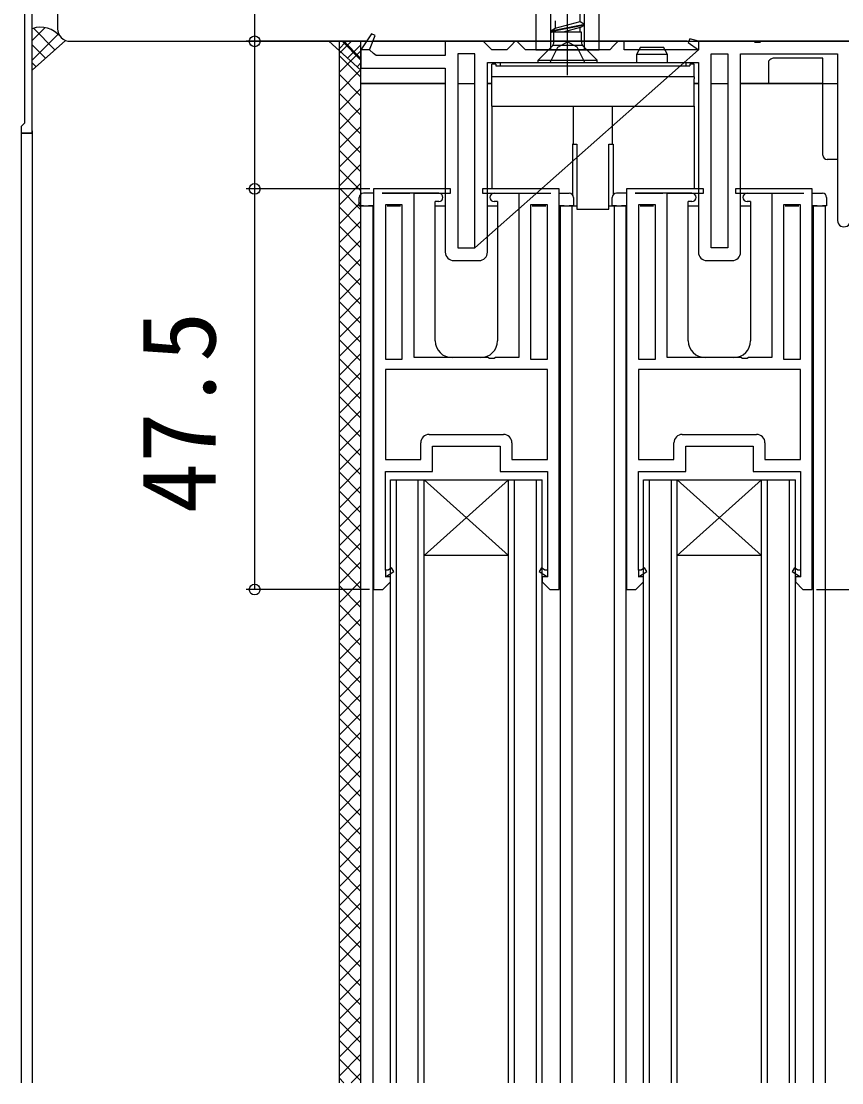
# Model space of a CAD drawing. Units: millimetres, scale not verified. Extents: x -525 to 525, y -782 to 777.
# Drawn here: x -390.3 to -293, y -376 to -250.1 of the extents above; entities that cross this region are included whole.
import ezdxf
from ezdxf.enums import TextEntityAlignment as Align

# ---------------------------------------------------------------- set-up
doc = ezdxf.new("R2010")
doc.units = ezdxf.units.MM
doc.header["$LTSCALE"] = 4
for name, color, linetype in [('0-2_YKK_11', 7, 'Continuous'), ('0-3_YKK_12', 2, 'Continuous'), ('0-4_YKK_13', 4, 'Continuous'), ('0-6_YKK_D', 6, 'Continuous'), ('0-8_YSS_K', 3, 'Continuous')]:
    doc.layers.add(name, color=color, linetype=linetype)
doc.styles.add('ＭＳ ゴシック', font='')
doc.styles.get('ＭＳ ゴシック').set_extended_font_data('MS Gothic')

msp = doc.modelspace()

# ---------------------------------------------------------------- linework, layer by layer
at = {"layer": '0-2_YKK_11'}
for p, q in [((-310.033, -252.5), (-310.034, -253.5)), ((-349.034, -253.5), (-350.034, -253.5)), ((-336.534, -277), (-310.034, -253.5)), ((-347.534, -270), (-348.534, -270)), ((-347.534, -270.5), (-344.234, -270.5)), ((-330.834, -270.5), (-327.534, -270.5)), ((-317.534, -270), (-318.534, -270)), ((-317.534, -270.5), (-314.234, -270.5)), ((-300.834, -270.5), (-297.534, -270.5)), ((-339.034, -278.5), (-336.034, -278.5)), ((-309.034, -278.5), (-306.034, -278.5)), ((-341.934, -299.1), (-333.134, -299.1)), ((-311.934, -299.1), (-303.134, -299.1)), ((-347.134, -315.2), (-347.134, -316)), ((-327.934, -315.2), (-327.934, -316)), ((-317.134, -315.2), (-317.134, -316)), ((-297.934, -315.2), (-297.934, -316))]:
    msp.add_line(p, q, dxfattribs=at)
for points in [[(-389.902, -244.2), (-389.902, -262.2), (-390.102, -262.4), (-390.302, -262.6), (-390.302, -263.4), (-389.002, -263.4), (-389.002, -233.4)], [(-310.034, -252.5), (-311.051, -252.199), (-311.261, -252.631), (-310.034, -253.5), (-318.834, -253.5), (-318.834, -252.5), (-319.534, -252.5), (-320.034, -253), (-320.534, -253.5), (-330.534, -253.5), (-331.034, -253), (-331.534, -252.5), (-331.734, -252.5), (-332.234, -253), (-332.734, -253.5), (-334.534, -253.5), (-335.034, -253), (-335.534, -252.5), (-340.034, -252.5), (-340.034, -254.2), (-348.234, -254.2), (-348.531, -253.937), (-349.027, -253.5), (-349.034, -253.5), (-348.343, -251.823), (-348.779, -251.593), (-350.034, -253.5), (-350.034, -255.7), (-340.034, -255.7), (-340.034, -277.5)], [(-293.034, -252.5), (-302.575, -252.5), (-302.759, -252.62), (-303.309, -252.62), (-303.492, -252.5), (-310.034, -252.5)], [(-305.034, -277.5), (-305.034, -254), (-293.534, -254), (-293.534, -273.75)], [(-335.034, -277.5), (-335.034, -255), (-310.034, -255), (-310.034, -277.5)], [(-348.534, -270), (-348.534, -317.5), (-347.434, -317.5), (-346.534, -316.6), (-346.534, -316), (-347.134, -316), (-346.148, -315.36), (-346.42, -314.94), (-346.82, -315.2), (-347.134, -315.2), (-347.134, -303.5), (-341.534, -303.5), (-341.534, -300.5), (-333.534, -300.5), (-333.534, -303.5), (-327.934, -303.5), (-327.934, -315.2), (-328.248, -315.2), (-328.648, -314.94), (-328.92, -315.36), (-327.934, -316), (-328.534, -316), (-328.534, -316.6), (-327.634, -317.5), (-326.534, -317.5), (-326.534, -270), (-327.534, -270), (-335.634, -270), (-335.634, -270.5), (-331.334, -270.5), (-331.334, -290), (-334.076, -290), (-334.259, -290.12), (-334.809, -290.12), (-334.992, -290), (-343.734, -290), (-343.734, -270.5), (-339.434, -270.5), (-339.434, -270), (-347.534, -270)], [(-318.534, -270), (-318.534, -317.5), (-317.434, -317.5), (-316.534, -316.6), (-316.534, -316), (-317.134, -316), (-316.148, -315.36), (-316.42, -314.94), (-316.82, -315.2), (-317.134, -315.2), (-317.134, -303.5), (-311.534, -303.5), (-311.534, -300.5), (-303.534, -300.5), (-303.534, -303.5), (-297.934, -303.5), (-297.934, -315.2), (-298.248, -315.2), (-298.648, -314.94), (-298.92, -315.36), (-297.934, -316), (-298.534, -316), (-298.534, -316.6), (-297.634, -317.5), (-296.534, -317.5), (-296.534, -270), (-297.534, -270), (-305.634, -270), (-305.634, -270.5), (-301.334, -270.5), (-301.334, -290), (-304.076, -290), (-304.259, -290.12), (-304.809, -290.12), (-304.992, -290), (-313.734, -290), (-313.734, -270.5), (-309.434, -270.5), (-309.434, -270), (-317.534, -270)], [(-327.934, -291.4), (-347.134, -291.4), (-347.134, -302.1), (-342.934, -302.1), (-342.934, -300.1)], [(-332.134, -300.1), (-332.134, -302.1), (-327.934, -302.1), (-327.934, -291.4)], [(-297.934, -291.4), (-317.134, -291.4), (-317.134, -302.1), (-312.934, -302.1), (-312.934, -300.1)], [(-302.134, -300.1), (-302.134, -302.1), (-297.934, -302.1), (-297.934, -291.4)]]:
    msp.add_lwpolyline(points, dxfattribs=at)
for points in [[(-336.534, -277), (-336.534, -254), (-338.534, -254), (-338.534, -277)], [(-308.534, -277), (-308.534, -254), (-306.534, -254), (-306.534, -277)], [(-345.134, -290.2), (-345.134, -271.9), (-347.134, -271.9), (-347.134, -290.2)], [(-327.934, -290.2), (-327.934, -271.9), (-329.934, -271.9), (-329.934, -290.2)], [(-315.134, -290.2), (-315.134, -271.9), (-317.134, -271.9), (-317.134, -290.2)], [(-297.934, -290.2), (-297.934, -271.9), (-299.934, -271.9), (-299.934, -290.2)]]:
    msp.add_lwpolyline(points, close=True, dxfattribs=at)
for centre, radius, start, end in [((-292.784, -273.75), 0.75, 179.99999, 0.00001), ((-339.034, -277.5), 1, 180.00001, 269.99999), ((-336.034, -277.5), 1, 270.00001, 359.99999), ((-309.034, -277.5), 1, 180.00001, 269.99999), ((-306.034, -277.5), 1, 270.00001, 359.99999), ((-341.934, -300.1), 1, 90.00001, 179.99999), ((-333.134, -300.1), 1, 0.00001, 89.99999), ((-311.934, -300.1), 1, 90.00001, 179.99999), ((-303.134, -300.1), 1, 0.00001, 89.99999)]:
    msp.add_arc(centre, radius, start, end, dxfattribs=at)
at = {"layer": '0-3_YKK_12'}
for p, q in [((-350.076, -257.497), (-340.076, -257.497)), ((-350.034, -270.599), (-350.034, -257.5)), ((-338.534, -257.497), (-336.576, -257.497)), ((-335.034, -257.497), (-334.534, -257.497)), ((-310.534, -257.497), (-310.076, -257.497)), ((-308.534, -257.497), (-306.576, -257.497)), ((-305.034, -257.497), (-293.576, -257.497)), ((-390.302, -263.4), (-390.302, -375.981)), ((-389.002, -263.4), (-390.302, -263.4)), ((-389.002, -263.1), (-389.002, -375.981)), ((-326.434, -270.489), (-326.434, -270.5)), ((-318.619, -270.492), (-318.619, -270.5)), ((-350.234, -272), (-348.534, -272)), ((-350.034, -375.981), (-350.034, -272)), ((-348.634, -272), (-348.634, -375.981)), ((-346.934, -272), (-345.334, -272)), ((-341.234, -272), (-340.034, -272)), ((-335.034, -272), (-333.834, -272)), ((-329.734, -272), (-328.134, -272)), ((-326.534, -272), (-324.434, -272)), ((-326.434, -272), (-326.434, -375.981)), ((-325.034, -272), (-325.034, -375.981)), ((-320.634, -272), (-318.534, -272)), ((-320.019, -272), (-320.02, -375.981)), ((-318.619, -272), (-318.62, -375.981)), ((-316.934, -272), (-315.334, -272)), ((-311.234, -272), (-310.034, -272)), ((-305.034, -272), (-303.834, -272)), ((-299.734, -272), (-298.134, -272)), ((-296.534, -272), (-295.019, -272)), ((-296.434, -271.999), (-296.434, -375.981)), ((-295.019, -272), (-295.019, -375.981)), ((-346.534, -304.479), (-328.534, -304.479)), ((-346.534, -375.981), (-346.534, -304.479)), ((-345.834, -375.981), (-345.834, -304.479)), ((-343.234, -375.981), (-343.234, -304.479)), ((-332.534, -313.479), (-342.534, -304.479)), ((-342.534, -375.981), (-342.534, -304.479)), ((-332.534, -375.981), (-332.534, -304.479)), ((-331.834, -375.981), (-331.834, -304.479)), ((-329.234, -375.981), (-329.234, -304.479)), ((-328.534, -375.981), (-328.534, -304.479)), ((-316.534, -304.479), (-298.534, -304.479)), ((-316.534, -375.981), (-316.534, -304.479)), ((-315.834, -375.981), (-315.834, -304.479)), ((-313.234, -375.981), (-313.234, -304.479)), ((-302.534, -313.479), (-312.534, -304.479)), ((-312.534, -375.981), (-312.534, -304.479)), ((-302.534, -375.981), (-302.534, -304.479)), ((-301.834, -375.981), (-301.834, -304.479)), ((-299.234, -375.981), (-299.234, -304.479)), ((-298.534, -375.981), (-298.534, -304.479))]:
    msp.add_line(p, q, dxfattribs=at)
for points in [[(-332.534, -313.479), (-342.534, -313.479), (-332.534, -304.479)], [(-302.534, -313.479), (-312.534, -313.479), (-302.534, -304.479)]]:
    msp.add_lwpolyline(points, dxfattribs=at)
at = {"layer": '0-4_YKK_13'}
for p, q in [((-325.534, -256.5), (-325.534, -228.505)), ((-327.534, -253.5), (-327.534, -229.763)), ((-325.534, -253.5), (-325.534, -229.763)), ((-323.534, -253.5), (-323.534, -229.763)), ((-327.534, -251.26), (-323.534, -250.465)), ((-327.009, -250.073), (-327.009, -250.957)), ((-327.009, -250.957), (-324.059, -250.162)), ((-324.059, -250.162), (-324.059, -249.278)), ((-324.059, -250.162), (-323.534, -250.465)), ((-323.534, -250.565), (-323.534, -250.465)), ((-323.534, -250.565), (-327.534, -251.36)), ((-327.534, -251.26), (-327.009, -250.957)), ((-327.534, -251.36), (-327.534, -251.26)), ((-327.534, -251.36), (-327.443, -251.412)), ((-323.899, -251.412), (-327.443, -251.412)), ((-327.169, -252.553), (-327.169, -251.412)), ((-324.059, -250.868), (-326.079, -251.412)), ((-324.059, -250.868), (-323.534, -250.565)), ((-324.059, -251.412), (-324.059, -250.868)), ((-323.899, -252.553), (-323.899, -251.412)), ((-349.418, -252.497), (-350.076, -252.497)), ((-350.076, -252.497), (-350.076, -257.497)), ((-311.371, -252.497), (-348.664, -252.497)), ((-324.389, -253.185), (-325.534, -252.576)), ((-291.529, -252.501), (-310.076, -252.497)), ((-329.034, -254.75), (-327.403, -253.119)), ((-323.784, -253), (-327.284, -253)), ((-323.484, -255), (-324.389, -253.185)), ((-316.884, -253.2), (-317.384, -254.066)), ((-317.384, -254.066), (-317.384, -255)), ((-313.684, -254.066), (-317.384, -254.066)), ((-316.884, -253.2), (-314.184, -253.2)), ((-313.684, -254.066), (-314.184, -253.2)), ((-313.684, -255), (-313.684, -254.066)), ((-334.034, -255.2), (-334.534, -255.2)), ((-333.534, -255), (-333.534, -255.4)), ((-333.534, -255), (-311.534, -255)), ((-333.534, -255.4), (-311.534, -255.4)), ((-329.034, -255), (-329.034, -254.75)), ((-329.034, -254.75), (-322.034, -254.75)), ((-329.034, -255), (-322.034, -255)), ((-311.534, -255), (-311.534, -255.4)), ((-311.034, -255.2), (-311.034, -255.4)), ((-310.534, -255.2), (-311.034, -255.2)), ((-310.534, -256.7), (-310.534, -255.2)), ((-301.676, -257.497), (-301.676, -254.797)), ((-295.276, -254.497), (-301.156, -254.497)), ((-295.276, -265.997), (-295.276, -254.497)), ((-334.534, -256.946), (-334.534, -256.7)), ((-310.534, -256.7), (-310.534, -256.946)), ((-340.076, -257.497), (-350.076, -257.497)), ((-338.534, -257.497), (-336.576, -257.497)), ((-334.534, -257.497), (-335.034, -257.497)), ((-334.534, -260.2), (-334.534, -256.946)), ((-310.534, -260.2), (-310.534, -256.946)), ((-310.034, -257.497), (-310.534, -257.497)), ((-308.534, -257.497), (-306.534, -257.497)), ((-295.276, -257.497), (-305.034, -257.497)), ((-334.534, -260.2), (-324.834, -260.2)), ((-334.534, -260.2), (-334.534, -270)), ((-324.834, -260.2), (-320.234, -260.2)), ((-324.834, -264.7), (-324.834, -260.2)), ((-320.234, -260.2), (-310.534, -260.2)), ((-320.234, -260.2), (-320.234, -264.7)), ((-310.534, -260.2), (-310.534, -270)), ((-324.834, -264.7), (-324.434, -264.7)), ((-324.434, -264.7), (-324.434, -272.4)), ((-320.634, -264.7), (-320.234, -264.7)), ((-320.634, -272.4), (-320.634, -264.7)), ((-293.576, -266.497), (-294.776, -266.497)), ((-348.534, -270.5), (-349.734, -270.5)), ((-340.809, -270.5), (-347.534, -270.5)), ((-334.259, -270.5), (-327.534, -270.5)), ((-326.534, -270.5), (-325.334, -270.5)), ((-318.534, -270.5), (-319.734, -270.5)), ((-310.809, -270.5), (-317.534, -270.5)), ((-304.259, -270.5), (-297.534, -270.5)), ((-296.534, -270.5), (-295.334, -270.5)), ((-350.234, -272), (-350.234, -271)), ((-340.809, -271.5), (-341.234, -271.5)), ((-341.234, -288), (-341.234, -271.5)), ((-333.834, -271.5), (-334.259, -271.5)), ((-333.834, -271.5), (-333.834, -288)), ((-320.234, -272), (-320.234, -271)), ((-310.809, -271.5), (-311.234, -271.5)), ((-311.234, -288), (-311.234, -271.5)), ((-303.834, -271.5), (-304.259, -271.5)), ((-303.834, -271.5), (-303.834, -288)), ((-349.734, -272), (-350.234, -272)), ((-349.734, -272), (-349.134, -272)), ((-348.534, -272), (-349.134, -272)), ((-325.934, -272), (-326.534, -272)), ((-325.934, -272), (-325.334, -272)), ((-324.434, -272.4), (-320.634, -272.4)), ((-319.734, -272), (-320.234, -272)), ((-319.734, -272), (-319.134, -272)), ((-318.534, -272), (-319.134, -272)), ((-295.934, -272), (-296.534, -272)), ((-295.934, -272), (-295.334, -272)), ((-335.834, -290), (-339.234, -290)), ((-305.834, -290), (-309.234, -290))]:
    msp.add_line(p, q, dxfattribs=at)
msp.add_lwpolyline([(-329.284, -253.5), (-321.784, -253.5), (-321.784, -229.763), (-329.284, -229.763)], close=True, dxfattribs=at)
for points in [[(-327.584, -255), (-326.679, -253.185), (-325.534, -252.576)], [(-322.034, -255), (-322.034, -254.75), (-323.664, -253.119)], [(-310.534, -256.7), (-334.534, -256.7), (-334.534, -255.2)], [(-334.034, -255.2), (-334.034, -255.4), (-311.034, -255.4)], [(-324.834, -264.7), (-324.934, -264.7), (-324.934, -270.701)], [(-320.234, -264.7), (-320.134, -264.7), (-320.134, -270.7)], [(-324.834, -271), (-324.834, -272), (-325.334, -272)], [(-294.834, -271), (-294.834, -272), (-295.334, -272)]]:
    msp.add_lwpolyline(points, dxfattribs=at)
for centre, radius, start, end in [((-327.969, -252.553), 0.8, 315, 0), ((-323.099, -252.553), 0.8, 180, 225), ((-301.001, -255.366), 0.882, 100.12714, 139.87286), ((-294.776, -265.997), 0.5, 180, 270), ((-349.734, -271), 0.5, 90, 180), ((-340.809, -271), 0.5, 0, 90), ((-334.259, -271), 0.5, 90, 180), ((-325.334, -271), 0.5, 0, 90), ((-319.734, -271), 0.5, 90, 180), ((-310.809, -271), 0.5, 0, 90), ((-304.259, -271), 0.5, 90, 180), ((-295.334, -271), 0.5, 0, 90), ((-340.809, -271), 0.5, 270, 0), ((-334.259, -271), 0.5, 180, 270), ((-310.809, -271), 0.5, 270, 0), ((-304.259, -271), 0.5, 180, 270), ((-339.234, -288), 2, 180, 270), ((-335.834, -288), 2, 270, 0), ((-309.234, -288), 2, 180, 270), ((-305.834, -288), 2, 270, 0)]:
    msp.add_arc(centre, radius, start, end, dxfattribs=at)
at = {"layer": '0-6_YKK_D'}
for p, q in [((-351.034, -252.5), (-363.63, -252.5)), ((-351.048, -270), (-363.63, -270)), ((-348.983, -270.001), (-363.63, -270.001)), ((-362.63, -317.5), (-362.63, -270.001)), ((-349.034, -317.5), (-363.63, -317.5)), ((-296.018, -317.5), (-225.908, -317.5))]:
    msp.add_line(p, q, dxfattribs=at)
msp.add_lwpolyline([(-362.63, -270), (-362.63, -252.5), (-362.63, -218.95)], dxfattribs=at)
for centre in [(-362.63, -252.5), (-362.63, -270.001), (-362.63, -270), (-362.63, -317.5)]:
    msp.add_circle(centre, 0.637, dxfattribs=at)
at = {"layer": '0-8_YSS_K'}
for p, q in [((-385.996, -244.5), (-385.996, -251)), ((-389.003, -254.721), (-385.932, -251.651)), ((-389.002, -252.397), (-387.478, -250.873)), ((-388.854, -250.954), (-386.304, -253.503)), ((-389.003, -255.924), (-389.002, -252.5)), ((-389.002, -255.923), (-385.062, -252.389)), ((-389.002, -252.926), (-387.423, -254.506)), ((-384.496, -252.5), (-284.002, -252.5)), ((-350.034, -255.923), (-353.85, -252.5)), ((-351.728, -252.5), (-352.731, -253.503)), ((-352.63, -253.959), (-351.171, -252.5)), ((-350.033, -254.721), (-352.255, -252.5)), ((-350.034, -254.52), (-352.054, -252.5)), ((-350.033, -252.926), (-351.613, -254.506)), ((-350.033, -255.924), (-350.034, -252.5)), ((-352.63, -256.204), (-350.034, -253.608)), ((-350.034, -256.765), (-352.63, -254.168)), ((-389.003, -255.047), (-388.541, -255.509)), ((-350.033, -255.047), (-350.495, -255.509)), ((-388.931, -255.827), (-388.914, -255.844)), ((-352.63, -258.449), (-350.034, -255.853)), ((-350.034, -259.01), (-352.63, -256.413)), ((-352.63, -260.694), (-350.034, -258.098)), ((-350.034, -261.255), (-352.63, -258.659)), ((-352.63, -262.94), (-350.034, -260.343)), ((-350.034, -263.5), (-352.63, -260.904)), ((-352.63, -265.185), (-350.034, -262.588)), ((-350.034, -265.745), (-352.63, -263.149)), ((-352.63, -267.43), (-350.034, -264.833)), ((-350.034, -267.99), (-352.63, -265.394)), ((-352.63, -269.675), (-350.034, -267.078)), ((-350.034, -270.235), (-352.63, -267.639)), ((-352.63, -271.92), (-350.034, -269.323)), ((-350.034, -272.48), (-352.63, -269.884)), ((-352.63, -274.165), (-350.034, -271.568)), ((-350.034, -274.725), (-352.63, -272.129)), ((-352.63, -276.41), (-350.034, -273.813)), ((-350.034, -276.97), (-352.63, -274.374)), ((-352.63, -278.655), (-350.034, -276.059)), ((-350.034, -279.216), (-352.63, -276.619)), ((-352.63, -280.9), (-350.034, -278.304)), ((-350.034, -281.461), (-352.63, -278.864)), ((-352.63, -283.145), (-350.034, -280.549)), ((-350.034, -283.706), (-352.63, -281.109)), ((-352.63, -285.39), (-350.034, -282.794)), ((-350.034, -285.951), (-352.63, -283.354)), ((-352.63, -287.635), (-350.034, -285.039)), ((-350.034, -288.196), (-352.63, -285.599)), ((-352.63, -289.88), (-350.034, -287.284)), ((-350.034, -290.441), (-352.63, -287.844)), ((-352.63, -292.125), (-350.034, -289.529)), ((-350.034, -292.686), (-352.63, -290.089)), ((-352.63, -294.37), (-350.034, -291.774)), ((-350.034, -294.931), (-352.63, -292.334)), ((-352.63, -296.615), (-350.034, -294.019)), ((-350.034, -297.176), (-352.63, -294.58)), ((-352.63, -298.861), (-350.034, -296.264)), ((-350.034, -299.421), (-352.63, -296.825)), ((-352.63, -301.106), (-350.034, -298.509)), ((-350.034, -301.666), (-352.63, -299.07)), ((-352.63, -303.351), (-350.034, -300.754)), ((-350.034, -303.911), (-352.63, -301.315)), ((-352.63, -305.596), (-350.034, -302.999)), ((-350.034, -306.156), (-352.63, -303.56)), ((-352.63, -307.841), (-350.034, -305.244)), ((-350.034, -308.401), (-352.63, -305.805)), ((-352.63, -310.086), (-350.034, -307.489)), ((-350.034, -310.646), (-352.63, -308.05)), ((-352.63, -312.331), (-350.034, -309.734)), ((-350.034, -312.891), (-352.63, -310.295)), ((-352.63, -314.576), (-350.034, -311.98)), ((-350.034, -315.137), (-352.63, -312.54)), ((-352.63, -316.821), (-350.034, -314.225)), ((-350.034, -317.382), (-352.63, -314.785)), ((-352.63, -319.066), (-350.034, -316.47)), ((-350.034, -319.627), (-352.63, -317.03)), ((-352.63, -321.311), (-350.034, -318.715)), ((-350.034, -321.872), (-352.63, -319.275)), ((-352.63, -323.556), (-350.034, -320.96)), ((-350.034, -324.117), (-352.63, -321.52)), ((-352.63, -325.801), (-350.034, -323.205)), ((-350.034, -326.362), (-352.63, -323.765)), ((-352.63, -328.046), (-350.034, -325.45)), ((-350.034, -328.607), (-352.63, -326.01)), ((-352.63, -330.291), (-350.034, -327.695)), ((-350.034, -330.852), (-352.63, -328.256)), ((-352.63, -332.537), (-350.034, -329.94)), ((-350.034, -333.097), (-352.63, -330.501)), ((-352.63, -334.782), (-350.034, -332.185)), ((-350.034, -335.342), (-352.63, -332.746)), ((-352.63, -337.027), (-350.034, -334.43)), ((-350.034, -337.587), (-352.63, -334.991)), ((-352.63, -339.272), (-350.034, -336.675)), ((-350.034, -339.832), (-352.63, -337.236)), ((-352.63, -341.517), (-350.034, -338.92)), ((-350.034, -342.077), (-352.63, -339.481)), ((-352.63, -343.762), (-350.034, -341.165)), ((-350.034, -344.322), (-352.63, -341.726)), ((-352.63, -346.007), (-350.034, -343.41)), ((-350.034, -346.567), (-352.63, -343.971)), ((-352.63, -348.252), (-350.034, -345.655)), ((-350.034, -348.812), (-352.63, -346.216)), ((-352.63, -350.497), (-350.034, -347.901)), ((-350.034, -351.058), (-352.63, -348.461)), ((-352.63, -352.742), (-350.034, -350.146)), ((-350.034, -353.303), (-352.63, -350.706)), ((-352.63, -354.987), (-350.034, -352.391)), ((-350.034, -355.548), (-352.63, -352.951)), ((-352.63, -357.232), (-350.034, -354.636)), ((-350.034, -357.793), (-352.63, -355.196)), ((-352.63, -359.477), (-350.034, -356.881)), ((-350.034, -360.038), (-352.63, -357.441)), ((-352.63, -361.722), (-350.034, -359.126)), ((-350.034, -362.283), (-352.63, -359.686)), ((-352.63, -363.967), (-350.034, -361.371)), ((-350.034, -364.528), (-352.63, -361.931)), ((-352.63, -366.212), (-350.034, -363.616)), ((-350.034, -366.773), (-352.63, -364.177)), ((-352.63, -368.458), (-350.034, -365.861)), ((-350.034, -369.018), (-352.63, -366.422)), ((-352.63, -370.703), (-350.034, -368.106)), ((-350.034, -371.263), (-352.63, -368.667)), ((-352.63, -372.948), (-350.034, -370.351)), ((-350.034, -373.508), (-352.63, -370.912)), ((-352.63, -375.193), (-350.034, -372.596)), ((-350.034, -375.753), (-352.63, -373.157)), ((-351.173, -375.981), (-350.034, -374.841)), ((-352.051, -375.981), (-352.63, -375.402))]:
    msp.add_line(p, q, dxfattribs=at)
msp.add_lwpolyline([(-350.034, -375.981), (-350.034, -252.5), (-352.63, -252.5), (-352.63, -375.981)], dxfattribs=at)
for centre, radius, start, end in [((-387.996, -253.828), 3, 38.94243, 109.60656), ((-384.496, -251), 1.5, 179.99999, 270)]:
    msp.add_arc(centre, radius, start, end, dxfattribs=at)

# ---------------------------------------------------------------- texts
at = {"layer": '0-6_YKK_D', "style": 'ＭＳ ゴシック'}
msp.add_text('47.5', height=8.798, rotation=90, dxfattribs=at).set_placement((-364.63, -308.478), align=Align.BOTTOM_LEFT)

doc.saveas('drawing.dxf')
